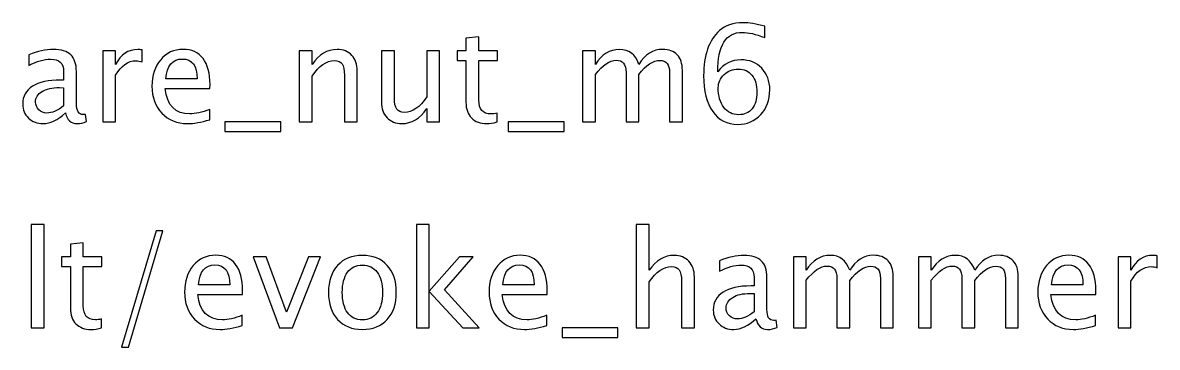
# Model space of a CAD drawing. Header units: centimetres. Extents: x -3.77 to 3.77, y -0.24 to 6.83.
# Drawn here: x -0.709 to 3.774, y 5.531 to 6.813 of the extents above; entities that cross this region are included whole.
import ezdxf

# ---------------------------------------------------------------- set-up
doc = ezdxf.new("R2010")
doc.units = ezdxf.units.CM
doc.header["$MEASUREMENT"] = 0
doc.layers.add('Layer 1', color=7, linetype='Continuous')

msp = doc.modelspace()

# ---------------------------------------------------------------- linework, layer by layer
at = {"layer": 'Layer 1'}
for points, knots in [([(2.03674, 6.6187), (2.06108, 6.65019), (2.09168, 6.66597), (2.12855, 6.66597), (2.12855, 6.66597), (2.16197, 6.66597), (2.18931, 6.65495), (2.21066, 6.63281), (2.21066, 6.63281), (2.23191, 6.61068), (2.24258, 6.58228), (2.24258, 6.54762), (2.24258, 6.54762), (2.24258, 6.50784), (2.23068, 6.47512), (2.20678, 6.44946), (2.20678, 6.44946), (2.18288, 6.42379), (2.15254, 6.41091), (2.11558, 6.41091), (2.11558, 6.41091), (2.0736, 6.41091), (2.04062, 6.42794), (2.01689, 6.46189), (2.01689, 6.46189), (1.99308, 6.49593), (1.98117, 6.54303), (1.98117, 6.60309), (1.98117, 6.60309), (1.98117, 6.68405), (2.00199, 6.74341), (2.04353, 6.78133), (2.04353, 6.78133), (2.06611, 6.80215), (2.09733, 6.81255), (2.1371, 6.81255), (2.1371, 6.81255), (2.16021, 6.81255), (2.18887, 6.80779), (2.22301, 6.79827), (2.22301, 6.79827), (2.22301, 6.79827), (2.22301, 6.75382), (2.22301, 6.75382), (2.22301, 6.75382), (2.18693, 6.76758), (2.1573, 6.77445), (2.13402, 6.77445), (2.13402, 6.77445), (2.06919, 6.77445), (2.03674, 6.72251), (2.03674, 6.6187)], [0, 0, 0, 0, 0.0714286, 0.0714286, 0.0714286, 0.0714286, 0.1428571, 0.1428571, 0.1428571, 0.1428571, 0.2142857, 0.2142857, 0.2142857, 0.2142857, 0.2857143, 0.2857143, 0.2857143, 0.2857143, 0.3571429, 0.3571429, 0.3571429, 0.3571429, 0.4285714, 0.4285714, 0.4285714, 0.4285714, 0.5, 0.5, 0.5, 0.5, 0.5714286, 0.5714286, 0.5714286, 0.5714286, 0.6428571, 0.6428571, 0.6428571, 0.6428571, 0.7142857, 0.7142857, 0.7142857, 0.7142857, 0.7857143, 0.7857143, 0.7857143, 0.7857143, 0.8571429, 0.8571429, 0.8571429, 0.8571429, 1, 1, 1, 1]), ([(1.16536, 6.42053), (1.14966, 6.41621), (1.13599, 6.41409), (1.12444, 6.41409), (1.12444, 6.41409), (1.09851, 6.41409), (1.07832, 6.4215), (1.06385, 6.43632), (1.06385, 6.43632), (1.0493, 6.45113), (1.04207, 6.47168), (1.04207, 6.49805), (1.04207, 6.49805), (1.04207, 6.49805), (1.04207, 6.6628), (1.04207, 6.6628), (1.04207, 6.6628), (1.04207, 6.6628), (1.00697, 6.6628), (1.00697, 6.6628), (1.00697, 6.6628), (1.00697, 6.6628), (1.00697, 6.7009), (1.00697, 6.7009), (1.00697, 6.7009), (1.00697, 6.7009), (1.04207, 6.7009), (1.04207, 6.7009), (1.04207, 6.7009), (1.04207, 6.7009), (1.04207, 6.75161), (1.04207, 6.75161), (1.04207, 6.75161), (1.04207, 6.75161), (1.09287, 6.75646), (1.09287, 6.75646), (1.09287, 6.75646), (1.09287, 6.75646), (1.09287, 6.7009), (1.09287, 6.7009), (1.09287, 6.7009), (1.09287, 6.7009), (1.16642, 6.7009), (1.16642, 6.7009), (1.16642, 6.7009), (1.16642, 6.7009), (1.16642, 6.6628), (1.16642, 6.6628), (1.16642, 6.6628), (1.16642, 6.6628), (1.09287, 6.6628), (1.09287, 6.6628), (1.09287, 6.6628), (1.09287, 6.6628), (1.09287, 6.50722), (1.09287, 6.50722), (1.09287, 6.50722), (1.09287, 6.47053), (1.10883, 6.45219), (1.14067, 6.45219), (1.14067, 6.45219), (1.14746, 6.45219), (1.15566, 6.45334), (1.16536, 6.45554), (1.16536, 6.45554), (1.16536, 6.45554), (1.16536, 6.42053), (1.16536, 6.42053)], [0, 0, 0, 0, 0.0555556, 0.0555556, 0.0555556, 0.0555556, 0.1111111, 0.1111111, 0.1111111, 0.1111111, 0.1666667, 0.1666667, 0.1666667, 0.1666667, 0.2222222, 0.2222222, 0.2222222, 0.2222222, 0.2777778, 0.2777778, 0.2777778, 0.2777778, 0.3333333, 0.3333333, 0.3333333, 0.3333333, 0.3888889, 0.3888889, 0.3888889, 0.3888889, 0.4444444, 0.4444444, 0.4444444, 0.4444444, 0.5, 0.5, 0.5, 0.5, 0.5555556, 0.5555556, 0.5555556, 0.5555556, 0.6111111, 0.6111111, 0.6111111, 0.6111111, 0.6666667, 0.6666667, 0.6666667, 0.6666667, 0.7222222, 0.7222222, 0.7222222, 0.7222222, 0.7777778, 0.7777778, 0.7777778, 0.7777778, 0.8333333, 0.8333333, 0.8333333, 0.8333333, 0.8888889, 0.8888889, 0.8888889, 0.8888889, 1, 1, 1, 1]), ([(-0.54052, 6.45616), (-0.57103, 6.42811), (-0.6004, 6.41409), (-0.62862, 6.41409), (-0.62862, 6.41409), (-0.65182, 6.41409), (-0.67113, 6.42132), (-0.68639, 6.43587), (-0.68639, 6.43587), (-0.70174, 6.45043), (-0.70941, 6.46877), (-0.70941, 6.49091), (-0.70941, 6.49091), (-0.70941, 6.52151), (-0.69654, 6.54506), (-0.67078, 6.56146), (-0.67078, 6.56146), (-0.64503, 6.57787), (-0.60808, 6.58607), (-0.55992, 6.58607), (-0.55992, 6.58607), (-0.55992, 6.58607), (-0.54801, 6.58607), (-0.54801, 6.58607), (-0.54801, 6.58607), (-0.54801, 6.58607), (-0.54801, 6.61985), (-0.54801, 6.61985), (-0.54801, 6.61985), (-0.54801, 6.65239), (-0.56495, 6.66862), (-0.5989, 6.66862), (-0.5989, 6.66862), (-0.62519, 6.66862), (-0.65394, 6.66033), (-0.68507, 6.64375), (-0.68507, 6.64375), (-0.68507, 6.64375), (-0.68507, 6.68555), (-0.68507, 6.68555), (-0.68507, 6.68555), (-0.65085, 6.69967), (-0.61857, 6.70672), (-0.58832, 6.70672), (-0.58832, 6.70672), (-0.55719, 6.70672), (-0.53417, 6.69967), (-0.51944, 6.68547), (-0.51944, 6.68547), (-0.50462, 6.67127), (-0.49721, 6.64939), (-0.49721, 6.61985), (-0.49721, 6.61985), (-0.49721, 6.61985), (-0.49721, 6.49311), (-0.49721, 6.49311), (-0.49721, 6.49311), (-0.49721, 6.4641), (-0.48831, 6.44954), (-0.4704, 6.44954), (-0.4704, 6.44954), (-0.4682, 6.44954), (-0.46493, 6.4499), (-0.46061, 6.4506), (-0.46061, 6.4506), (-0.46061, 6.4506), (-0.457, 6.42238), (-0.457, 6.42238), (-0.457, 6.42238), (-0.46855, 6.41682), (-0.48125, 6.41409), (-0.49519, 6.41409), (-0.49519, 6.41409), (-0.51891, 6.41409), (-0.53399, 6.42811), (-0.54052, 6.45616)], [0, 0, 0, 0, 0.05, 0.05, 0.05, 0.05, 0.1, 0.1, 0.1, 0.1, 0.15, 0.15, 0.15, 0.15, 0.2, 0.2, 0.2, 0.2, 0.25, 0.25, 0.25, 0.25, 0.3, 0.3, 0.3, 0.3, 0.35, 0.35, 0.35, 0.35, 0.4, 0.4, 0.4, 0.4, 0.45, 0.45, 0.45, 0.45, 0.5, 0.5, 0.5, 0.5, 0.55, 0.55, 0.55, 0.55, 0.6, 0.6, 0.6, 0.6, 0.65, 0.65, 0.65, 0.65, 0.7, 0.7, 0.7, 0.7, 0.75, 0.75, 0.75, 0.75, 0.8, 0.8, 0.8, 0.8, 0.85, 0.85, 0.85, 0.85, 0.9, 0.9, 0.9, 0.9, 1, 1, 1, 1]), ([(-0.39288, 6.42044), (-0.39288, 6.42044), (-0.39288, 6.7009), (-0.39288, 6.7009), (-0.39288, 6.7009), (-0.39288, 6.7009), (-0.34208, 6.7009), (-0.34208, 6.7009), (-0.34208, 6.7009), (-0.34208, 6.7009), (-0.34208, 6.64789), (-0.34208, 6.64789), (-0.34208, 6.64789), (-0.32188, 6.68714), (-0.2926, 6.70672), (-0.25415, 6.70672), (-0.25415, 6.70672), (-0.24895, 6.70672), (-0.24348, 6.70628), (-0.23783, 6.7054), (-0.23783, 6.7054), (-0.23783, 6.7054), (-0.23783, 6.65786), (-0.23783, 6.65786), (-0.23783, 6.65786), (-0.24665, 6.66077), (-0.25441, 6.66227), (-0.26112, 6.66227), (-0.26112, 6.66227), (-0.2934, 6.66227), (-0.32038, 6.64322), (-0.34208, 6.60503), (-0.34208, 6.60503), (-0.34208, 6.60503), (-0.34208, 6.42044), (-0.34208, 6.42044), (-0.34208, 6.42044), (-0.34208, 6.42044), (-0.39288, 6.42044), (-0.39288, 6.42044)], [0, 0, 0, 0, 0.0909091, 0.0909091, 0.0909091, 0.0909091, 0.1818182, 0.1818182, 0.1818182, 0.1818182, 0.2727273, 0.2727273, 0.2727273, 0.2727273, 0.3636364, 0.3636364, 0.3636364, 0.3636364, 0.4545455, 0.4545455, 0.4545455, 0.4545455, 0.5454545, 0.5454545, 0.5454545, 0.5454545, 0.6363636, 0.6363636, 0.6363636, 0.6363636, 0.7272727, 0.7272727, 0.7272727, 0.7272727, 0.8181818, 0.8181818, 0.8181818, 0.8181818, 1, 1, 1, 1]), ([(0.02949, 6.42944), (-0.00464, 6.41921), (-0.03384, 6.41409), (-0.05818, 6.41409), (-0.05818, 6.41409), (-0.09972, 6.41409), (-0.1335, 6.42785), (-0.15951, 6.45528), (-0.15951, 6.45528), (-0.18553, 6.48271), (-0.19858, 6.51825), (-0.19858, 6.56199), (-0.19858, 6.56199), (-0.19858, 6.60441), (-0.18712, 6.63925), (-0.1641, 6.6665), (-0.1641, 6.6665), (-0.14108, 6.69367), (-0.11162, 6.70725), (-0.07573, 6.70725), (-0.07573, 6.70725), (-0.04177, 6.70725), (-0.01549, 6.69517), (0.00303, 6.671), (0.00303, 6.671), (0.02155, 6.64684), (0.03081, 6.61262), (0.03081, 6.56825), (0.03081, 6.56825), (0.03081, 6.56825), (0.03055, 6.55273), (0.03055, 6.55273), (0.03055, 6.55273), (0.03055, 6.55273), (-0.14673, 6.55273), (-0.14673, 6.55273), (-0.14673, 6.55273), (-0.13932, 6.4857), (-0.1066, 6.45219), (-0.04865, 6.45219), (-0.04865, 6.45219), (-0.0274, 6.45219), (-0.00138, 6.45819), (0.02949, 6.47018), (0.02949, 6.47018), (0.02949, 6.47018), (0.02949, 6.42944), (0.02949, 6.42944)], [0, 0, 0, 0, 0.0769231, 0.0769231, 0.0769231, 0.0769231, 0.1538462, 0.1538462, 0.1538462, 0.1538462, 0.2307692, 0.2307692, 0.2307692, 0.2307692, 0.3076923, 0.3076923, 0.3076923, 0.3076923, 0.3846154, 0.3846154, 0.3846154, 0.3846154, 0.4615385, 0.4615385, 0.4615385, 0.4615385, 0.5384615, 0.5384615, 0.5384615, 0.5384615, 0.6153846, 0.6153846, 0.6153846, 0.6153846, 0.6923077, 0.6923077, 0.6923077, 0.6923077, 0.7692308, 0.7692308, 0.7692308, 0.7692308, 0.8461538, 0.8461538, 0.8461538, 0.8461538, 1, 1, 1, 1]), ([(0.38307, 6.42044), (0.38307, 6.42044), (0.38307, 6.7009), (0.38307, 6.7009), (0.38307, 6.7009), (0.38307, 6.7009), (0.43387, 6.7009), (0.43387, 6.7009), (0.43387, 6.7009), (0.43387, 6.7009), (0.43387, 6.64789), (0.43387, 6.64789), (0.43387, 6.64789), (0.46077, 6.68714), (0.49376, 6.70672), (0.53274, 6.70672), (0.53274, 6.70672), (0.55726, 6.70672), (0.57675, 6.69905), (0.59112, 6.68361), (0.59112, 6.68361), (0.6055, 6.66827), (0.61273, 6.64754), (0.61273, 6.62161), (0.61273, 6.62161), (0.61273, 6.62161), (0.61273, 6.42044), (0.61273, 6.42044), (0.61273, 6.42044), (0.61273, 6.42044), (0.56193, 6.42044), (0.56193, 6.42044), (0.56193, 6.42044), (0.56193, 6.42044), (0.56193, 6.60503), (0.56193, 6.60503), (0.56193, 6.60503), (0.56193, 6.62585), (0.55884, 6.64066), (0.55276, 6.64948), (0.55276, 6.64948), (0.54658, 6.65839), (0.53644, 6.6628), (0.52224, 6.6628), (0.52224, 6.6628), (0.49102, 6.6628), (0.46156, 6.64243), (0.43387, 6.60168), (0.43387, 6.60168), (0.43387, 6.60168), (0.43387, 6.42044), (0.43387, 6.42044), (0.43387, 6.42044), (0.43387, 6.42044), (0.38307, 6.42044), (0.38307, 6.42044)], [0, 0, 0, 0, 0.0666667, 0.0666667, 0.0666667, 0.0666667, 0.1333333, 0.1333333, 0.1333333, 0.1333333, 0.2, 0.2, 0.2, 0.2, 0.2666667, 0.2666667, 0.2666667, 0.2666667, 0.3333333, 0.3333333, 0.3333333, 0.3333333, 0.4, 0.4, 0.4, 0.4, 0.4666667, 0.4666667, 0.4666667, 0.4666667, 0.5333333, 0.5333333, 0.5333333, 0.5333333, 0.6, 0.6, 0.6, 0.6, 0.6666667, 0.6666667, 0.6666667, 0.6666667, 0.7333333, 0.7333333, 0.7333333, 0.7333333, 0.8, 0.8, 0.8, 0.8, 0.8666667, 0.8666667, 0.8666667, 0.8666667, 1, 1, 1, 1]), ([(0.88719, 6.42044), (0.88719, 6.42044), (0.88719, 6.47318), (0.88719, 6.47318), (0.88719, 6.47318), (0.86012, 6.43376), (0.82722, 6.41409), (0.78859, 6.41409), (0.78859, 6.41409), (0.76407, 6.41409), (0.74458, 6.42176), (0.73012, 6.4372), (0.73012, 6.4372), (0.71557, 6.45263), (0.70834, 6.47336), (0.70834, 6.49955), (0.70834, 6.49955), (0.70834, 6.49955), (0.70834, 6.7009), (0.70834, 6.7009), (0.70834, 6.7009), (0.70834, 6.7009), (0.75914, 6.7009), (0.75914, 6.7009), (0.75914, 6.7009), (0.75914, 6.7009), (0.75914, 6.51613), (0.75914, 6.51613), (0.75914, 6.51613), (0.75914, 6.49505), (0.76222, 6.48015), (0.76831, 6.47133), (0.76831, 6.47133), (0.77448, 6.46242), (0.78471, 6.45801), (0.79909, 6.45801), (0.79909, 6.45801), (0.83013, 6.45801), (0.85959, 6.47838), (0.88719, 6.51922), (0.88719, 6.51922), (0.88719, 6.51922), (0.88719, 6.7009), (0.88719, 6.7009), (0.88719, 6.7009), (0.88719, 6.7009), (0.938, 6.7009), (0.938, 6.7009), (0.938, 6.7009), (0.938, 6.7009), (0.938, 6.42044), (0.938, 6.42044), (0.938, 6.42044), (0.938, 6.42044), (0.88719, 6.42044), (0.88719, 6.42044)], [0, 0, 0, 0, 0.0666667, 0.0666667, 0.0666667, 0.0666667, 0.1333333, 0.1333333, 0.1333333, 0.1333333, 0.2, 0.2, 0.2, 0.2, 0.2666667, 0.2666667, 0.2666667, 0.2666667, 0.3333333, 0.3333333, 0.3333333, 0.3333333, 0.4, 0.4, 0.4, 0.4, 0.4666667, 0.4666667, 0.4666667, 0.4666667, 0.5333333, 0.5333333, 0.5333333, 0.5333333, 0.6, 0.6, 0.6, 0.6, 0.6666667, 0.6666667, 0.6666667, 0.6666667, 0.7333333, 0.7333333, 0.7333333, 0.7333333, 0.8, 0.8, 0.8, 0.8, 0.8666667, 0.8666667, 0.8666667, 0.8666667, 1, 1, 1, 1]), ([(1.50245, 6.42044), (1.50245, 6.42044), (1.50245, 6.7009), (1.50245, 6.7009), (1.50245, 6.7009), (1.50245, 6.7009), (1.55325, 6.7009), (1.55325, 6.7009), (1.55325, 6.7009), (1.55325, 6.7009), (1.55325, 6.64789), (1.55325, 6.64789), (1.55325, 6.64789), (1.57803, 6.68714), (1.60978, 6.70672), (1.64868, 6.70672), (1.64868, 6.70672), (1.68616, 6.70672), (1.71165, 6.68714), (1.72523, 6.64789), (1.72523, 6.64789), (1.74931, 6.68749), (1.78071, 6.70725), (1.81925, 6.70725), (1.81925, 6.70725), (1.84385, 6.70725), (1.86299, 6.70002), (1.87666, 6.68547), (1.87666, 6.68547), (1.89033, 6.67091), (1.89721, 6.65054), (1.89721, 6.62435), (1.89721, 6.62435), (1.89721, 6.62435), (1.89721, 6.42044), (1.89721, 6.42044), (1.89721, 6.42044), (1.89721, 6.42044), (1.84641, 6.42044), (1.84641, 6.42044), (1.84641, 6.42044), (1.84641, 6.42044), (1.84641, 6.61597), (1.84641, 6.61597), (1.84641, 6.61597), (1.84641, 6.64789), (1.83371, 6.66386), (1.80831, 6.66386), (1.80831, 6.66386), (1.78194, 6.66386), (1.75425, 6.64525), (1.72523, 6.60794), (1.72523, 6.60794), (1.72523, 6.60794), (1.72523, 6.42044), (1.72523, 6.42044), (1.72523, 6.42044), (1.72523, 6.42044), (1.67443, 6.42044), (1.67443, 6.42044), (1.67443, 6.42044), (1.67443, 6.42044), (1.67443, 6.61614), (1.67443, 6.61614), (1.67443, 6.61614), (1.67443, 6.64834), (1.66155, 6.66439), (1.63571, 6.66439), (1.63571, 6.66439), (1.61005, 6.66439), (1.58253, 6.64569), (1.55325, 6.60821), (1.55325, 6.60821), (1.55325, 6.60821), (1.55325, 6.42044), (1.55325, 6.42044), (1.55325, 6.42044), (1.55325, 6.42044), (1.50245, 6.42044), (1.50245, 6.42044)], [0, 0, 0, 0, 0.047619, 0.047619, 0.047619, 0.047619, 0.0952381, 0.0952381, 0.0952381, 0.0952381, 0.1428571, 0.1428571, 0.1428571, 0.1428571, 0.1904762, 0.1904762, 0.1904762, 0.1904762, 0.2380952, 0.2380952, 0.2380952, 0.2380952, 0.2857143, 0.2857143, 0.2857143, 0.2857143, 0.3333333, 0.3333333, 0.3333333, 0.3333333, 0.3809524, 0.3809524, 0.3809524, 0.3809524, 0.4285714, 0.4285714, 0.4285714, 0.4285714, 0.4761905, 0.4761905, 0.4761905, 0.4761905, 0.5238095, 0.5238095, 0.5238095, 0.5238095, 0.5714286, 0.5714286, 0.5714286, 0.5714286, 0.6190476, 0.6190476, 0.6190476, 0.6190476, 0.6666667, 0.6666667, 0.6666667, 0.6666667, 0.7142857, 0.7142857, 0.7142857, 0.7142857, 0.7619048, 0.7619048, 0.7619048, 0.7619048, 0.8095238, 0.8095238, 0.8095238, 0.8095238, 0.8571429, 0.8571429, 0.8571429, 0.8571429, 0.9047619, 0.9047619, 0.9047619, 0.9047619, 1, 1, 1, 1]), ([(-0.14408, 6.59083), (-0.14408, 6.59083), (-0.02025, 6.59083), (-0.02025, 6.59083), (-0.02025, 6.59083), (-0.02025, 6.64304), (-0.03975, 6.66915), (-0.07864, 6.66915), (-0.07864, 6.66915), (-0.1178, 6.66915), (-0.13958, 6.64304), (-0.14408, 6.59083)], [0, 0, 0, 0, 0.25, 0.25, 0.25, 0.25, 0.5, 0.5, 0.5, 0.5, 1, 1, 1, 1]), ([(2.19178, 6.53756), (2.19178, 6.56587), (2.18526, 6.58828), (2.17212, 6.60477), (2.17212, 6.60477), (2.15898, 6.62126), (2.14098, 6.62946), (2.11814, 6.62946), (2.11814, 6.62946), (2.09636, 6.62946), (2.07775, 6.62223), (2.06223, 6.60768), (2.06223, 6.60768), (2.04662, 6.59321), (2.03885, 6.57575), (2.03885, 6.55538), (2.03885, 6.55538), (2.03885, 6.52328), (2.04626, 6.49752), (2.06099, 6.47812), (2.06099, 6.47812), (2.07581, 6.45872), (2.09539, 6.44902), (2.11973, 6.44902), (2.11973, 6.44902), (2.14187, 6.44902), (2.15942, 6.45695), (2.17238, 6.47283), (2.17238, 6.47283), (2.18535, 6.4887), (2.19178, 6.51031), (2.19178, 6.53756)], [0, 0, 0, 0, 0.1111111, 0.1111111, 0.1111111, 0.1111111, 0.2222222, 0.2222222, 0.2222222, 0.2222222, 0.3333333, 0.3333333, 0.3333333, 0.3333333, 0.4444444, 0.4444444, 0.4444444, 0.4444444, 0.5555556, 0.5555556, 0.5555556, 0.5555556, 0.6666667, 0.6666667, 0.6666667, 0.6666667, 0.7777778, 0.7777778, 0.7777778, 0.7777778, 1, 1, 1, 1]), ([(-0.54801, 6.48385), (-0.54801, 6.48385), (-0.54801, 6.55591), (-0.54801, 6.55591), (-0.54801, 6.55591), (-0.54801, 6.55591), (-0.56433, 6.55644), (-0.56433, 6.55644), (-0.56433, 6.55644), (-0.59255, 6.55644), (-0.61531, 6.55123), (-0.63268, 6.54083), (-0.63268, 6.54083), (-0.64997, 6.53033), (-0.65861, 6.51648), (-0.65861, 6.4992), (-0.65861, 6.4992), (-0.65861, 6.48712), (-0.65429, 6.47688), (-0.64573, 6.46851), (-0.64573, 6.46851), (-0.63709, 6.46013), (-0.6266, 6.45589), (-0.61416, 6.45589), (-0.61416, 6.45589), (-0.59299, 6.45589), (-0.57095, 6.46524), (-0.54801, 6.48385)], [0, 0, 0, 0, 0.125, 0.125, 0.125, 0.125, 0.25, 0.25, 0.25, 0.25, 0.375, 0.375, 0.375, 0.375, 0.5, 0.5, 0.5, 0.5, 0.625, 0.625, 0.625, 0.625, 0.75, 0.75, 0.75, 0.75, 1, 1, 1, 1]), ([(0.08991, 6.38234), (0.08991, 6.38234), (0.08991, 6.42044), (0.08991, 6.42044), (0.08991, 6.42044), (0.08991, 6.42044), (0.31004, 6.42044), (0.31004, 6.42044), (0.31004, 6.42044), (0.31004, 6.42044), (0.31004, 6.38234), (0.31004, 6.38234), (0.31004, 6.38234), (0.31004, 6.38234), (0.08991, 6.38234), (0.08991, 6.38234)], [0, 0, 0, 0, 0.2, 0.2, 0.2, 0.2, 0.4, 0.4, 0.4, 0.4, 0.6, 0.6, 0.6, 0.6, 1, 1, 1, 1]), ([(1.20929, 6.38234), (1.20929, 6.38234), (1.20929, 6.42044), (1.20929, 6.42044), (1.20929, 6.42044), (1.20929, 6.42044), (1.42942, 6.42044), (1.42942, 6.42044), (1.42942, 6.42044), (1.42942, 6.42044), (1.42942, 6.38234), (1.42942, 6.38234), (1.42942, 6.38234), (1.42942, 6.38234), (1.20929, 6.38234), (1.20929, 6.38234)], [0, 0, 0, 0, 0.2, 0.2, 0.2, 0.2, 0.4, 0.4, 0.4, 0.4, 0.6, 0.6, 0.6, 0.6, 1, 1, 1, 1]), ([(-0.67578, 5.60729), (-0.67578, 5.60729), (-0.67578, 6.01528), (-0.67578, 6.01528), (-0.67578, 6.01528), (-0.67578, 6.01528), (-0.62498, 6.01528), (-0.62498, 6.01528), (-0.62498, 6.01528), (-0.62498, 6.01528), (-0.62498, 5.60729), (-0.62498, 5.60729), (-0.62498, 5.60729), (-0.62498, 5.60729), (-0.67578, 5.60729), (-0.67578, 5.60729)], [0, 0, 0, 0, 0.2, 0.2, 0.2, 0.2, 0.4, 0.4, 0.4, 0.4, 0.6, 0.6, 0.6, 0.6, 1, 1, 1, 1]), ([(0.8463, 5.60729), (0.8463, 5.60729), (0.8463, 6.01528), (0.8463, 6.01528), (0.8463, 6.01528), (0.8463, 6.01528), (0.8971, 6.01528), (0.8971, 6.01528), (0.8971, 6.01528), (0.8971, 6.01528), (0.8971, 5.75167), (0.8971, 5.75167), (0.8971, 5.75167), (0.8971, 5.75167), (1.01616, 5.88775), (1.01616, 5.88775), (1.01616, 5.88775), (1.01616, 5.88775), (1.07102, 5.88775), (1.07102, 5.88775), (1.07102, 5.88775), (1.07102, 5.88775), (0.95725, 5.75687), (0.95725, 5.75687), (0.95725, 5.75687), (0.95725, 5.75687), (1.09483, 5.60729), (1.09483, 5.60729), (1.09483, 5.60729), (1.09483, 5.60729), (1.02939, 5.60729), (1.02939, 5.60729), (1.02939, 5.60729), (1.02939, 5.60729), (0.8971, 5.75114), (0.8971, 5.75114), (0.8971, 5.75114), (0.8971, 5.75114), (0.8971, 5.60729), (0.8971, 5.60729), (0.8971, 5.60729), (0.8971, 5.60729), (0.8463, 5.60729), (0.8463, 5.60729)], [0, 0, 0, 0, 0.0833333, 0.0833333, 0.0833333, 0.0833333, 0.1666667, 0.1666667, 0.1666667, 0.1666667, 0.25, 0.25, 0.25, 0.25, 0.3333333, 0.3333333, 0.3333333, 0.3333333, 0.4166667, 0.4166667, 0.4166667, 0.4166667, 0.5, 0.5, 0.5, 0.5, 0.5833333, 0.5833333, 0.5833333, 0.5833333, 0.6666667, 0.6666667, 0.6666667, 0.6666667, 0.75, 0.75, 0.75, 0.75, 0.8333333, 0.8333333, 0.8333333, 0.8333333, 1, 1, 1, 1]), ([(1.71503, 5.60729), (1.71503, 5.60729), (1.71503, 6.01528), (1.71503, 6.01528), (1.71503, 6.01528), (1.71503, 6.01528), (1.76583, 6.01528), (1.76583, 6.01528), (1.76583, 6.01528), (1.76583, 6.01528), (1.76583, 5.83474), (1.76583, 5.83474), (1.76583, 5.83474), (1.79273, 5.87399), (1.82572, 5.89357), (1.8647, 5.89357), (1.8647, 5.89357), (1.88922, 5.89357), (1.90871, 5.8859), (1.92308, 5.87046), (1.92308, 5.87046), (1.93746, 5.85512), (1.94469, 5.83439), (1.94469, 5.80846), (1.94469, 5.80846), (1.94469, 5.80846), (1.94469, 5.60729), (1.94469, 5.60729), (1.94469, 5.60729), (1.94469, 5.60729), (1.89389, 5.60729), (1.89389, 5.60729), (1.89389, 5.60729), (1.89389, 5.60729), (1.89389, 5.79188), (1.89389, 5.79188), (1.89389, 5.79188), (1.89389, 5.8127), (1.8908, 5.82751), (1.88472, 5.83633), (1.88472, 5.83633), (1.87854, 5.84524), (1.8684, 5.84965), (1.8542, 5.84965), (1.8542, 5.84965), (1.82298, 5.84965), (1.79352, 5.82928), (1.76583, 5.78853), (1.76583, 5.78853), (1.76583, 5.78853), (1.76583, 5.60729), (1.76583, 5.60729), (1.76583, 5.60729), (1.76583, 5.60729), (1.71503, 5.60729), (1.71503, 5.60729)], [0, 0, 0, 0, 0.0666667, 0.0666667, 0.0666667, 0.0666667, 0.1333333, 0.1333333, 0.1333333, 0.1333333, 0.2, 0.2, 0.2, 0.2, 0.2666667, 0.2666667, 0.2666667, 0.2666667, 0.3333333, 0.3333333, 0.3333333, 0.3333333, 0.4, 0.4, 0.4, 0.4, 0.4666667, 0.4666667, 0.4666667, 0.4666667, 0.5333333, 0.5333333, 0.5333333, 0.5333333, 0.6, 0.6, 0.6, 0.6, 0.6666667, 0.6666667, 0.6666667, 0.6666667, 0.7333333, 0.7333333, 0.7333333, 0.7333333, 0.8, 0.8, 0.8, 0.8, 0.8666667, 0.8666667, 0.8666667, 0.8666667, 1, 1, 1, 1]), ([(-0.31859, 5.53056), (-0.31859, 5.53056), (-0.1825, 5.98988), (-0.1825, 5.98988), (-0.1825, 5.98988), (-0.1825, 5.98988), (-0.15561, 5.98988), (-0.15561, 5.98988), (-0.15561, 5.98988), (-0.15561, 5.98988), (-0.29169, 5.53056), (-0.29169, 5.53056), (-0.29169, 5.53056), (-0.29169, 5.53056), (-0.31859, 5.53056), (-0.31859, 5.53056)], [0, 0, 0, 0, 0.2, 0.2, 0.2, 0.2, 0.4, 0.4, 0.4, 0.4, 0.6, 0.6, 0.6, 0.6, 1, 1, 1, 1]), ([(-0.39744, 5.60738), (-0.41314, 5.60306), (-0.42681, 5.60094), (-0.43836, 5.60094), (-0.43836, 5.60094), (-0.46429, 5.60094), (-0.48448, 5.60835), (-0.49895, 5.62317), (-0.49895, 5.62317), (-0.5135, 5.63798), (-0.52073, 5.65853), (-0.52073, 5.6849), (-0.52073, 5.6849), (-0.52073, 5.6849), (-0.52073, 5.84965), (-0.52073, 5.84965), (-0.52073, 5.84965), (-0.52073, 5.84965), (-0.55583, 5.84965), (-0.55583, 5.84965), (-0.55583, 5.84965), (-0.55583, 5.84965), (-0.55583, 5.88775), (-0.55583, 5.88775), (-0.55583, 5.88775), (-0.55583, 5.88775), (-0.52073, 5.88775), (-0.52073, 5.88775), (-0.52073, 5.88775), (-0.52073, 5.88775), (-0.52073, 5.93846), (-0.52073, 5.93846), (-0.52073, 5.93846), (-0.52073, 5.93846), (-0.46993, 5.94331), (-0.46993, 5.94331), (-0.46993, 5.94331), (-0.46993, 5.94331), (-0.46993, 5.88775), (-0.46993, 5.88775), (-0.46993, 5.88775), (-0.46993, 5.88775), (-0.39638, 5.88775), (-0.39638, 5.88775), (-0.39638, 5.88775), (-0.39638, 5.88775), (-0.39638, 5.84965), (-0.39638, 5.84965), (-0.39638, 5.84965), (-0.39638, 5.84965), (-0.46993, 5.84965), (-0.46993, 5.84965), (-0.46993, 5.84965), (-0.46993, 5.84965), (-0.46993, 5.69407), (-0.46993, 5.69407), (-0.46993, 5.69407), (-0.46993, 5.65738), (-0.45397, 5.63904), (-0.42213, 5.63904), (-0.42213, 5.63904), (-0.41534, 5.63904), (-0.40714, 5.64019), (-0.39744, 5.64239), (-0.39744, 5.64239), (-0.39744, 5.64239), (-0.39744, 5.60738), (-0.39744, 5.60738)], [0, 0, 0, 0, 0.0555556, 0.0555556, 0.0555556, 0.0555556, 0.1111111, 0.1111111, 0.1111111, 0.1111111, 0.1666667, 0.1666667, 0.1666667, 0.1666667, 0.2222222, 0.2222222, 0.2222222, 0.2222222, 0.2777778, 0.2777778, 0.2777778, 0.2777778, 0.3333333, 0.3333333, 0.3333333, 0.3333333, 0.3888889, 0.3888889, 0.3888889, 0.3888889, 0.4444444, 0.4444444, 0.4444444, 0.4444444, 0.5, 0.5, 0.5, 0.5, 0.5555556, 0.5555556, 0.5555556, 0.5555556, 0.6111111, 0.6111111, 0.6111111, 0.6111111, 0.6666667, 0.6666667, 0.6666667, 0.6666667, 0.7222222, 0.7222222, 0.7222222, 0.7222222, 0.7777778, 0.7777778, 0.7777778, 0.7777778, 0.8333333, 0.8333333, 0.8333333, 0.8333333, 0.8888889, 0.8888889, 0.8888889, 0.8888889, 1, 1, 1, 1]), ([(0.15837, 5.61629), (0.12424, 5.60606), (0.09504, 5.60094), (0.0707, 5.60094), (0.0707, 5.60094), (0.02916, 5.60094), (-0.00462, 5.6147), (-0.03063, 5.64213), (-0.03063, 5.64213), (-0.05665, 5.66956), (-0.0697, 5.7051), (-0.0697, 5.74884), (-0.0697, 5.74884), (-0.0697, 5.79126), (-0.05824, 5.8261), (-0.03522, 5.85335), (-0.03522, 5.85335), (-0.0122, 5.88052), (0.01726, 5.8941), (0.05315, 5.8941), (0.05315, 5.8941), (0.08711, 5.8941), (0.11339, 5.88202), (0.13191, 5.85785), (0.13191, 5.85785), (0.15043, 5.83369), (0.15969, 5.79947), (0.15969, 5.7551), (0.15969, 5.7551), (0.15969, 5.7551), (0.15943, 5.73958), (0.15943, 5.73958), (0.15943, 5.73958), (0.15943, 5.73958), (-0.01785, 5.73958), (-0.01785, 5.73958), (-0.01785, 5.73958), (-0.01044, 5.67255), (0.02228, 5.63904), (0.08023, 5.63904), (0.08023, 5.63904), (0.10148, 5.63904), (0.1275, 5.64504), (0.15837, 5.65703), (0.15837, 5.65703), (0.15837, 5.65703), (0.15837, 5.61629), (0.15837, 5.61629)], [0, 0, 0, 0, 0.0769231, 0.0769231, 0.0769231, 0.0769231, 0.1538462, 0.1538462, 0.1538462, 0.1538462, 0.2307692, 0.2307692, 0.2307692, 0.2307692, 0.3076923, 0.3076923, 0.3076923, 0.3076923, 0.3846154, 0.3846154, 0.3846154, 0.3846154, 0.4615385, 0.4615385, 0.4615385, 0.4615385, 0.5384615, 0.5384615, 0.5384615, 0.5384615, 0.6153846, 0.6153846, 0.6153846, 0.6153846, 0.6923077, 0.6923077, 0.6923077, 0.6923077, 0.7692308, 0.7692308, 0.7692308, 0.7692308, 0.8461538, 0.8461538, 0.8461538, 0.8461538, 1, 1, 1, 1]), ([(0.30575, 5.60729), (0.30575, 5.60729), (0.20132, 5.88775), (0.20132, 5.88775), (0.20132, 5.88775), (0.20132, 5.88775), (0.25212, 5.88775), (0.25212, 5.88775), (0.25212, 5.88775), (0.25212, 5.88775), (0.33353, 5.66982), (0.33353, 5.66982), (0.33353, 5.66982), (0.33353, 5.66982), (0.41969, 5.88775), (0.41969, 5.88775), (0.41969, 5.88775), (0.41969, 5.88775), (0.4675, 5.88775), (0.4675, 5.88775), (0.4675, 5.88775), (0.4675, 5.88775), (0.35663, 5.60729), (0.35663, 5.60729), (0.35663, 5.60729), (0.35663, 5.60729), (0.30575, 5.60729), (0.30575, 5.60729)], [0, 0, 0, 0, 0.125, 0.125, 0.125, 0.125, 0.25, 0.25, 0.25, 0.25, 0.375, 0.375, 0.375, 0.375, 0.5, 0.5, 0.5, 0.5, 0.625, 0.625, 0.625, 0.625, 0.75, 0.75, 0.75, 0.75, 1, 1, 1, 1]), ([(0.63287, 5.60094), (0.59168, 5.60094), (0.55905, 5.61408), (0.53506, 5.64036), (0.53506, 5.64036), (0.51098, 5.66665), (0.49899, 5.70236), (0.49899, 5.74743), (0.49899, 5.74743), (0.49899, 5.79241), (0.51098, 5.82804), (0.53506, 5.85424), (0.53506, 5.85424), (0.55905, 5.88043), (0.59168, 5.89357), (0.63287, 5.89357), (0.63287, 5.89357), (0.67405, 5.89357), (0.70668, 5.88043), (0.73067, 5.85424), (0.73067, 5.85424), (0.75475, 5.82804), (0.76675, 5.79241), (0.76675, 5.74743), (0.76675, 5.74743), (0.76675, 5.70236), (0.75475, 5.66665), (0.73067, 5.64036), (0.73067, 5.64036), (0.70668, 5.61408), (0.67405, 5.60094), (0.63287, 5.60094)], [0, 0, 0, 0, 0.1111111, 0.1111111, 0.1111111, 0.1111111, 0.2222222, 0.2222222, 0.2222222, 0.2222222, 0.3333333, 0.3333333, 0.3333333, 0.3333333, 0.4444444, 0.4444444, 0.4444444, 0.4444444, 0.5555556, 0.5555556, 0.5555556, 0.5555556, 0.6666667, 0.6666667, 0.6666667, 0.6666667, 0.7777778, 0.7777778, 0.7777778, 0.7777778, 1, 1, 1, 1]), ([(1.36145, 5.61629), (1.32732, 5.60606), (1.29812, 5.60094), (1.27378, 5.60094), (1.27378, 5.60094), (1.23224, 5.60094), (1.19846, 5.6147), (1.17245, 5.64213), (1.17245, 5.64213), (1.14643, 5.66956), (1.13338, 5.7051), (1.13338, 5.74884), (1.13338, 5.74884), (1.13338, 5.79126), (1.14484, 5.8261), (1.16786, 5.85335), (1.16786, 5.85335), (1.19088, 5.88052), (1.22034, 5.8941), (1.25623, 5.8941), (1.25623, 5.8941), (1.29019, 5.8941), (1.31647, 5.88202), (1.33499, 5.85785), (1.33499, 5.85785), (1.35351, 5.83369), (1.36277, 5.79947), (1.36277, 5.7551), (1.36277, 5.7551), (1.36277, 5.7551), (1.36251, 5.73958), (1.36251, 5.73958), (1.36251, 5.73958), (1.36251, 5.73958), (1.18523, 5.73958), (1.18523, 5.73958), (1.18523, 5.73958), (1.19264, 5.67255), (1.22536, 5.63904), (1.28331, 5.63904), (1.28331, 5.63904), (1.30456, 5.63904), (1.33058, 5.64504), (1.36145, 5.65703), (1.36145, 5.65703), (1.36145, 5.65703), (1.36145, 5.61629), (1.36145, 5.61629)], [0, 0, 0, 0, 0.0769231, 0.0769231, 0.0769231, 0.0769231, 0.1538462, 0.1538462, 0.1538462, 0.1538462, 0.2307692, 0.2307692, 0.2307692, 0.2307692, 0.3076923, 0.3076923, 0.3076923, 0.3076923, 0.3846154, 0.3846154, 0.3846154, 0.3846154, 0.4615385, 0.4615385, 0.4615385, 0.4615385, 0.5384615, 0.5384615, 0.5384615, 0.5384615, 0.6153846, 0.6153846, 0.6153846, 0.6153846, 0.6923077, 0.6923077, 0.6923077, 0.6923077, 0.7692308, 0.7692308, 0.7692308, 0.7692308, 0.8461538, 0.8461538, 0.8461538, 0.8461538, 1, 1, 1, 1]), ([(2.18802, 5.64301), (2.15751, 5.61496), (2.12814, 5.60094), (2.09992, 5.60094), (2.09992, 5.60094), (2.07672, 5.60094), (2.05741, 5.60817), (2.04215, 5.62272), (2.04215, 5.62272), (2.0268, 5.63728), (2.01913, 5.65562), (2.01913, 5.67776), (2.01913, 5.67776), (2.01913, 5.70836), (2.032, 5.73191), (2.05776, 5.74831), (2.05776, 5.74831), (2.08351, 5.76472), (2.12046, 5.77292), (2.16862, 5.77292), (2.16862, 5.77292), (2.16862, 5.77292), (2.18053, 5.77292), (2.18053, 5.77292), (2.18053, 5.77292), (2.18053, 5.77292), (2.18053, 5.8067), (2.18053, 5.8067), (2.18053, 5.8067), (2.18053, 5.83924), (2.16359, 5.85547), (2.12964, 5.85547), (2.12964, 5.85547), (2.10335, 5.85547), (2.0746, 5.84718), (2.04347, 5.8306), (2.04347, 5.8306), (2.04347, 5.8306), (2.04347, 5.8724), (2.04347, 5.8724), (2.04347, 5.8724), (2.07769, 5.88652), (2.10997, 5.89357), (2.14022, 5.89357), (2.14022, 5.89357), (2.17135, 5.89357), (2.19437, 5.88652), (2.2091, 5.87232), (2.2091, 5.87232), (2.22392, 5.85812), (2.23133, 5.83624), (2.23133, 5.8067), (2.23133, 5.8067), (2.23133, 5.8067), (2.23133, 5.67996), (2.23133, 5.67996), (2.23133, 5.67996), (2.23133, 5.65095), (2.24023, 5.63639), (2.25814, 5.63639), (2.25814, 5.63639), (2.26034, 5.63639), (2.26361, 5.63675), (2.26793, 5.63745), (2.26793, 5.63745), (2.26793, 5.63745), (2.27154, 5.60923), (2.27154, 5.60923), (2.27154, 5.60923), (2.25999, 5.60367), (2.24729, 5.60094), (2.23335, 5.60094), (2.23335, 5.60094), (2.20963, 5.60094), (2.19455, 5.61496), (2.18802, 5.64301)], [0, 0, 0, 0, 0.05, 0.05, 0.05, 0.05, 0.1, 0.1, 0.1, 0.1, 0.15, 0.15, 0.15, 0.15, 0.2, 0.2, 0.2, 0.2, 0.25, 0.25, 0.25, 0.25, 0.3, 0.3, 0.3, 0.3, 0.35, 0.35, 0.35, 0.35, 0.4, 0.4, 0.4, 0.4, 0.45, 0.45, 0.45, 0.45, 0.5, 0.5, 0.5, 0.5, 0.55, 0.55, 0.55, 0.55, 0.6, 0.6, 0.6, 0.6, 0.65, 0.65, 0.65, 0.65, 0.7, 0.7, 0.7, 0.7, 0.75, 0.75, 0.75, 0.75, 0.8, 0.8, 0.8, 0.8, 0.85, 0.85, 0.85, 0.85, 0.9, 0.9, 0.9, 0.9, 1, 1, 1, 1]), ([(2.33566, 5.60729), (2.33566, 5.60729), (2.33566, 5.88775), (2.33566, 5.88775), (2.33566, 5.88775), (2.33566, 5.88775), (2.38646, 5.88775), (2.38646, 5.88775), (2.38646, 5.88775), (2.38646, 5.88775), (2.38646, 5.83474), (2.38646, 5.83474), (2.38646, 5.83474), (2.41124, 5.87399), (2.44299, 5.89357), (2.48189, 5.89357), (2.48189, 5.89357), (2.51937, 5.89357), (2.54486, 5.87399), (2.55844, 5.83474), (2.55844, 5.83474), (2.58252, 5.87434), (2.61392, 5.8941), (2.65246, 5.8941), (2.65246, 5.8941), (2.67706, 5.8941), (2.6962, 5.88687), (2.70987, 5.87232), (2.70987, 5.87232), (2.72354, 5.85776), (2.73042, 5.83739), (2.73042, 5.8112), (2.73042, 5.8112), (2.73042, 5.8112), (2.73042, 5.60729), (2.73042, 5.60729), (2.73042, 5.60729), (2.73042, 5.60729), (2.67962, 5.60729), (2.67962, 5.60729), (2.67962, 5.60729), (2.67962, 5.60729), (2.67962, 5.80282), (2.67962, 5.80282), (2.67962, 5.80282), (2.67962, 5.83474), (2.66692, 5.85071), (2.64152, 5.85071), (2.64152, 5.85071), (2.61515, 5.85071), (2.58746, 5.8321), (2.55844, 5.79479), (2.55844, 5.79479), (2.55844, 5.79479), (2.55844, 5.60729), (2.55844, 5.60729), (2.55844, 5.60729), (2.55844, 5.60729), (2.50764, 5.60729), (2.50764, 5.60729), (2.50764, 5.60729), (2.50764, 5.60729), (2.50764, 5.80299), (2.50764, 5.80299), (2.50764, 5.80299), (2.50764, 5.83519), (2.49476, 5.85124), (2.46892, 5.85124), (2.46892, 5.85124), (2.44326, 5.85124), (2.41574, 5.83254), (2.38646, 5.79506), (2.38646, 5.79506), (2.38646, 5.79506), (2.38646, 5.60729), (2.38646, 5.60729), (2.38646, 5.60729), (2.38646, 5.60729), (2.33566, 5.60729), (2.33566, 5.60729)], [0, 0, 0, 0, 0.047619, 0.047619, 0.047619, 0.047619, 0.0952381, 0.0952381, 0.0952381, 0.0952381, 0.1428571, 0.1428571, 0.1428571, 0.1428571, 0.1904762, 0.1904762, 0.1904762, 0.1904762, 0.2380952, 0.2380952, 0.2380952, 0.2380952, 0.2857143, 0.2857143, 0.2857143, 0.2857143, 0.3333333, 0.3333333, 0.3333333, 0.3333333, 0.3809524, 0.3809524, 0.3809524, 0.3809524, 0.4285714, 0.4285714, 0.4285714, 0.4285714, 0.4761905, 0.4761905, 0.4761905, 0.4761905, 0.5238095, 0.5238095, 0.5238095, 0.5238095, 0.5714286, 0.5714286, 0.5714286, 0.5714286, 0.6190476, 0.6190476, 0.6190476, 0.6190476, 0.6666667, 0.6666667, 0.6666667, 0.6666667, 0.7142857, 0.7142857, 0.7142857, 0.7142857, 0.7619048, 0.7619048, 0.7619048, 0.7619048, 0.8095238, 0.8095238, 0.8095238, 0.8095238, 0.8571429, 0.8571429, 0.8571429, 0.8571429, 0.9047619, 0.9047619, 0.9047619, 0.9047619, 1, 1, 1, 1]), ([(2.82973, 5.60729), (2.82973, 5.60729), (2.82973, 5.88775), (2.82973, 5.88775), (2.82973, 5.88775), (2.82973, 5.88775), (2.88053, 5.88775), (2.88053, 5.88775), (2.88053, 5.88775), (2.88053, 5.88775), (2.88053, 5.83474), (2.88053, 5.83474), (2.88053, 5.83474), (2.90531, 5.87399), (2.93706, 5.89357), (2.97596, 5.89357), (2.97596, 5.89357), (3.01344, 5.89357), (3.03893, 5.87399), (3.05251, 5.83474), (3.05251, 5.83474), (3.07659, 5.87434), (3.10799, 5.8941), (3.14653, 5.8941), (3.14653, 5.8941), (3.17113, 5.8941), (3.19027, 5.88687), (3.20394, 5.87232), (3.20394, 5.87232), (3.21761, 5.85776), (3.22449, 5.83739), (3.22449, 5.8112), (3.22449, 5.8112), (3.22449, 5.8112), (3.22449, 5.60729), (3.22449, 5.60729), (3.22449, 5.60729), (3.22449, 5.60729), (3.17369, 5.60729), (3.17369, 5.60729), (3.17369, 5.60729), (3.17369, 5.60729), (3.17369, 5.80282), (3.17369, 5.80282), (3.17369, 5.80282), (3.17369, 5.83474), (3.16099, 5.85071), (3.13559, 5.85071), (3.13559, 5.85071), (3.10922, 5.85071), (3.08153, 5.8321), (3.05251, 5.79479), (3.05251, 5.79479), (3.05251, 5.79479), (3.05251, 5.60729), (3.05251, 5.60729), (3.05251, 5.60729), (3.05251, 5.60729), (3.00171, 5.60729), (3.00171, 5.60729), (3.00171, 5.60729), (3.00171, 5.60729), (3.00171, 5.80299), (3.00171, 5.80299), (3.00171, 5.80299), (3.00171, 5.83519), (2.98883, 5.85124), (2.96299, 5.85124), (2.96299, 5.85124), (2.93733, 5.85124), (2.90981, 5.83254), (2.88053, 5.79506), (2.88053, 5.79506), (2.88053, 5.79506), (2.88053, 5.60729), (2.88053, 5.60729), (2.88053, 5.60729), (2.88053, 5.60729), (2.82973, 5.60729), (2.82973, 5.60729)], [0, 0, 0, 0, 0.047619, 0.047619, 0.047619, 0.047619, 0.0952381, 0.0952381, 0.0952381, 0.0952381, 0.1428571, 0.1428571, 0.1428571, 0.1428571, 0.1904762, 0.1904762, 0.1904762, 0.1904762, 0.2380952, 0.2380952, 0.2380952, 0.2380952, 0.2857143, 0.2857143, 0.2857143, 0.2857143, 0.3333333, 0.3333333, 0.3333333, 0.3333333, 0.3809524, 0.3809524, 0.3809524, 0.3809524, 0.4285714, 0.4285714, 0.4285714, 0.4285714, 0.4761905, 0.4761905, 0.4761905, 0.4761905, 0.5238095, 0.5238095, 0.5238095, 0.5238095, 0.5714286, 0.5714286, 0.5714286, 0.5714286, 0.6190476, 0.6190476, 0.6190476, 0.6190476, 0.6666667, 0.6666667, 0.6666667, 0.6666667, 0.7142857, 0.7142857, 0.7142857, 0.7142857, 0.7619048, 0.7619048, 0.7619048, 0.7619048, 0.8095238, 0.8095238, 0.8095238, 0.8095238, 0.8571429, 0.8571429, 0.8571429, 0.8571429, 0.9047619, 0.9047619, 0.9047619, 0.9047619, 1, 1, 1, 1]), ([(3.52965, 5.61629), (3.49552, 5.60606), (3.46632, 5.60094), (3.44198, 5.60094), (3.44198, 5.60094), (3.40044, 5.60094), (3.36666, 5.6147), (3.34065, 5.64213), (3.34065, 5.64213), (3.31463, 5.66956), (3.30158, 5.7051), (3.30158, 5.74884), (3.30158, 5.74884), (3.30158, 5.79126), (3.31304, 5.8261), (3.33606, 5.85335), (3.33606, 5.85335), (3.35908, 5.88052), (3.38854, 5.8941), (3.42443, 5.8941), (3.42443, 5.8941), (3.45839, 5.8941), (3.48467, 5.88202), (3.50319, 5.85785), (3.50319, 5.85785), (3.52171, 5.83369), (3.53097, 5.79947), (3.53097, 5.7551), (3.53097, 5.7551), (3.53097, 5.7551), (3.53071, 5.73958), (3.53071, 5.73958), (3.53071, 5.73958), (3.53071, 5.73958), (3.35343, 5.73958), (3.35343, 5.73958), (3.35343, 5.73958), (3.36084, 5.67255), (3.39356, 5.63904), (3.45151, 5.63904), (3.45151, 5.63904), (3.47276, 5.63904), (3.49878, 5.64504), (3.52965, 5.65703), (3.52965, 5.65703), (3.52965, 5.65703), (3.52965, 5.61629), (3.52965, 5.61629)], [0, 0, 0, 0, 0.0769231, 0.0769231, 0.0769231, 0.0769231, 0.1538462, 0.1538462, 0.1538462, 0.1538462, 0.2307692, 0.2307692, 0.2307692, 0.2307692, 0.3076923, 0.3076923, 0.3076923, 0.3076923, 0.3846154, 0.3846154, 0.3846154, 0.3846154, 0.4615385, 0.4615385, 0.4615385, 0.4615385, 0.5384615, 0.5384615, 0.5384615, 0.5384615, 0.6153846, 0.6153846, 0.6153846, 0.6153846, 0.6923077, 0.6923077, 0.6923077, 0.6923077, 0.7692308, 0.7692308, 0.7692308, 0.7692308, 0.8461538, 0.8461538, 0.8461538, 0.8461538, 1, 1, 1, 1]), ([(3.61864, 5.60729), (3.61864, 5.60729), (3.61864, 5.88775), (3.61864, 5.88775), (3.61864, 5.88775), (3.61864, 5.88775), (3.66944, 5.88775), (3.66944, 5.88775), (3.66944, 5.88775), (3.66944, 5.88775), (3.66944, 5.83474), (3.66944, 5.83474), (3.66944, 5.83474), (3.68964, 5.87399), (3.71892, 5.89357), (3.75737, 5.89357), (3.75737, 5.89357), (3.76257, 5.89357), (3.76804, 5.89313), (3.77369, 5.89225), (3.77369, 5.89225), (3.77369, 5.89225), (3.77369, 5.84471), (3.77369, 5.84471), (3.77369, 5.84471), (3.76487, 5.84762), (3.75711, 5.84912), (3.7504, 5.84912), (3.7504, 5.84912), (3.71812, 5.84912), (3.69114, 5.83007), (3.66944, 5.79188), (3.66944, 5.79188), (3.66944, 5.79188), (3.66944, 5.60729), (3.66944, 5.60729), (3.66944, 5.60729), (3.66944, 5.60729), (3.61864, 5.60729), (3.61864, 5.60729)], [0, 0, 0, 0, 0.0909091, 0.0909091, 0.0909091, 0.0909091, 0.1818182, 0.1818182, 0.1818182, 0.1818182, 0.2727273, 0.2727273, 0.2727273, 0.2727273, 0.3636364, 0.3636364, 0.3636364, 0.3636364, 0.4545455, 0.4545455, 0.4545455, 0.4545455, 0.5454545, 0.5454545, 0.5454545, 0.5454545, 0.6363636, 0.6363636, 0.6363636, 0.6363636, 0.7272727, 0.7272727, 0.7272727, 0.7272727, 0.8181818, 0.8181818, 0.8181818, 0.8181818, 1, 1, 1, 1]), ([(-0.0152, 5.77768), (-0.0152, 5.77768), (0.10863, 5.77768), (0.10863, 5.77768), (0.10863, 5.77768), (0.10863, 5.82989), (0.08913, 5.856), (0.05024, 5.856), (0.05024, 5.856), (0.01108, 5.856), (-0.0107, 5.82989), (-0.0152, 5.77768)], [0, 0, 0, 0, 0.25, 0.25, 0.25, 0.25, 0.5, 0.5, 0.5, 0.5, 1, 1, 1, 1]), ([(0.63278, 5.63904), (0.65791, 5.63904), (0.67749, 5.64848), (0.69143, 5.66744), (0.69143, 5.66744), (0.70527, 5.68631), (0.71224, 5.71304), (0.71224, 5.74743), (0.71224, 5.74743), (0.71224, 5.78174), (0.70527, 5.80837), (0.69143, 5.82725), (0.69143, 5.82725), (0.67749, 5.84603), (0.65791, 5.85547), (0.63278, 5.85547), (0.63278, 5.85547), (0.60755, 5.85547), (0.58797, 5.84603), (0.57422, 5.82725), (0.57422, 5.82725), (0.56037, 5.80837), (0.55349, 5.78174), (0.55349, 5.74743), (0.55349, 5.74743), (0.55349, 5.71304), (0.56037, 5.68631), (0.57422, 5.66744), (0.57422, 5.66744), (0.58797, 5.64848), (0.60755, 5.63904), (0.63278, 5.63904)], [0, 0, 0, 0, 0.1111111, 0.1111111, 0.1111111, 0.1111111, 0.2222222, 0.2222222, 0.2222222, 0.2222222, 0.3333333, 0.3333333, 0.3333333, 0.3333333, 0.4444444, 0.4444444, 0.4444444, 0.4444444, 0.5555556, 0.5555556, 0.5555556, 0.5555556, 0.6666667, 0.6666667, 0.6666667, 0.6666667, 0.7777778, 0.7777778, 0.7777778, 0.7777778, 1, 1, 1, 1]), ([(1.18788, 5.77768), (1.18788, 5.77768), (1.31171, 5.77768), (1.31171, 5.77768), (1.31171, 5.77768), (1.31171, 5.82989), (1.29221, 5.856), (1.25332, 5.856), (1.25332, 5.856), (1.21416, 5.856), (1.19238, 5.82989), (1.18788, 5.77768)], [0, 0, 0, 0, 0.25, 0.25, 0.25, 0.25, 0.5, 0.5, 0.5, 0.5, 1, 1, 1, 1]), ([(3.35608, 5.77768), (3.35608, 5.77768), (3.47991, 5.77768), (3.47991, 5.77768), (3.47991, 5.77768), (3.47991, 5.82989), (3.46041, 5.856), (3.42152, 5.856), (3.42152, 5.856), (3.38236, 5.856), (3.36058, 5.82989), (3.35608, 5.77768)], [0, 0, 0, 0, 0.25, 0.25, 0.25, 0.25, 0.5, 0.5, 0.5, 0.5, 1, 1, 1, 1]), ([(2.18053, 5.6707), (2.18053, 5.6707), (2.18053, 5.74276), (2.18053, 5.74276), (2.18053, 5.74276), (2.18053, 5.74276), (2.16421, 5.74329), (2.16421, 5.74329), (2.16421, 5.74329), (2.13599, 5.74329), (2.11323, 5.73808), (2.09586, 5.72768), (2.09586, 5.72768), (2.07857, 5.71718), (2.06993, 5.70333), (2.06993, 5.68605), (2.06993, 5.68605), (2.06993, 5.67397), (2.07425, 5.66373), (2.08281, 5.65536), (2.08281, 5.65536), (2.09145, 5.64698), (2.10194, 5.64274), (2.11438, 5.64274), (2.11438, 5.64274), (2.13555, 5.64274), (2.15759, 5.65209), (2.18053, 5.6707)], [0, 0, 0, 0, 0.125, 0.125, 0.125, 0.125, 0.25, 0.25, 0.25, 0.25, 0.375, 0.375, 0.375, 0.375, 0.5, 0.5, 0.5, 0.5, 0.625, 0.625, 0.625, 0.625, 0.75, 0.75, 0.75, 0.75, 1, 1, 1, 1]), ([(1.42187, 5.56919), (1.42187, 5.56919), (1.42187, 5.60729), (1.42187, 5.60729), (1.42187, 5.60729), (1.42187, 5.60729), (1.642, 5.60729), (1.642, 5.60729), (1.642, 5.60729), (1.642, 5.60729), (1.642, 5.56919), (1.642, 5.56919), (1.642, 5.56919), (1.642, 5.56919), (1.42187, 5.56919), (1.42187, 5.56919)], [0, 0, 0, 0, 0.2, 0.2, 0.2, 0.2, 0.4, 0.4, 0.4, 0.4, 0.6, 0.6, 0.6, 0.6, 1, 1, 1, 1])]:
    msp.add_open_spline(points, degree=3, knots=knots, dxfattribs=at)

doc.saveas('drawing.dxf')
